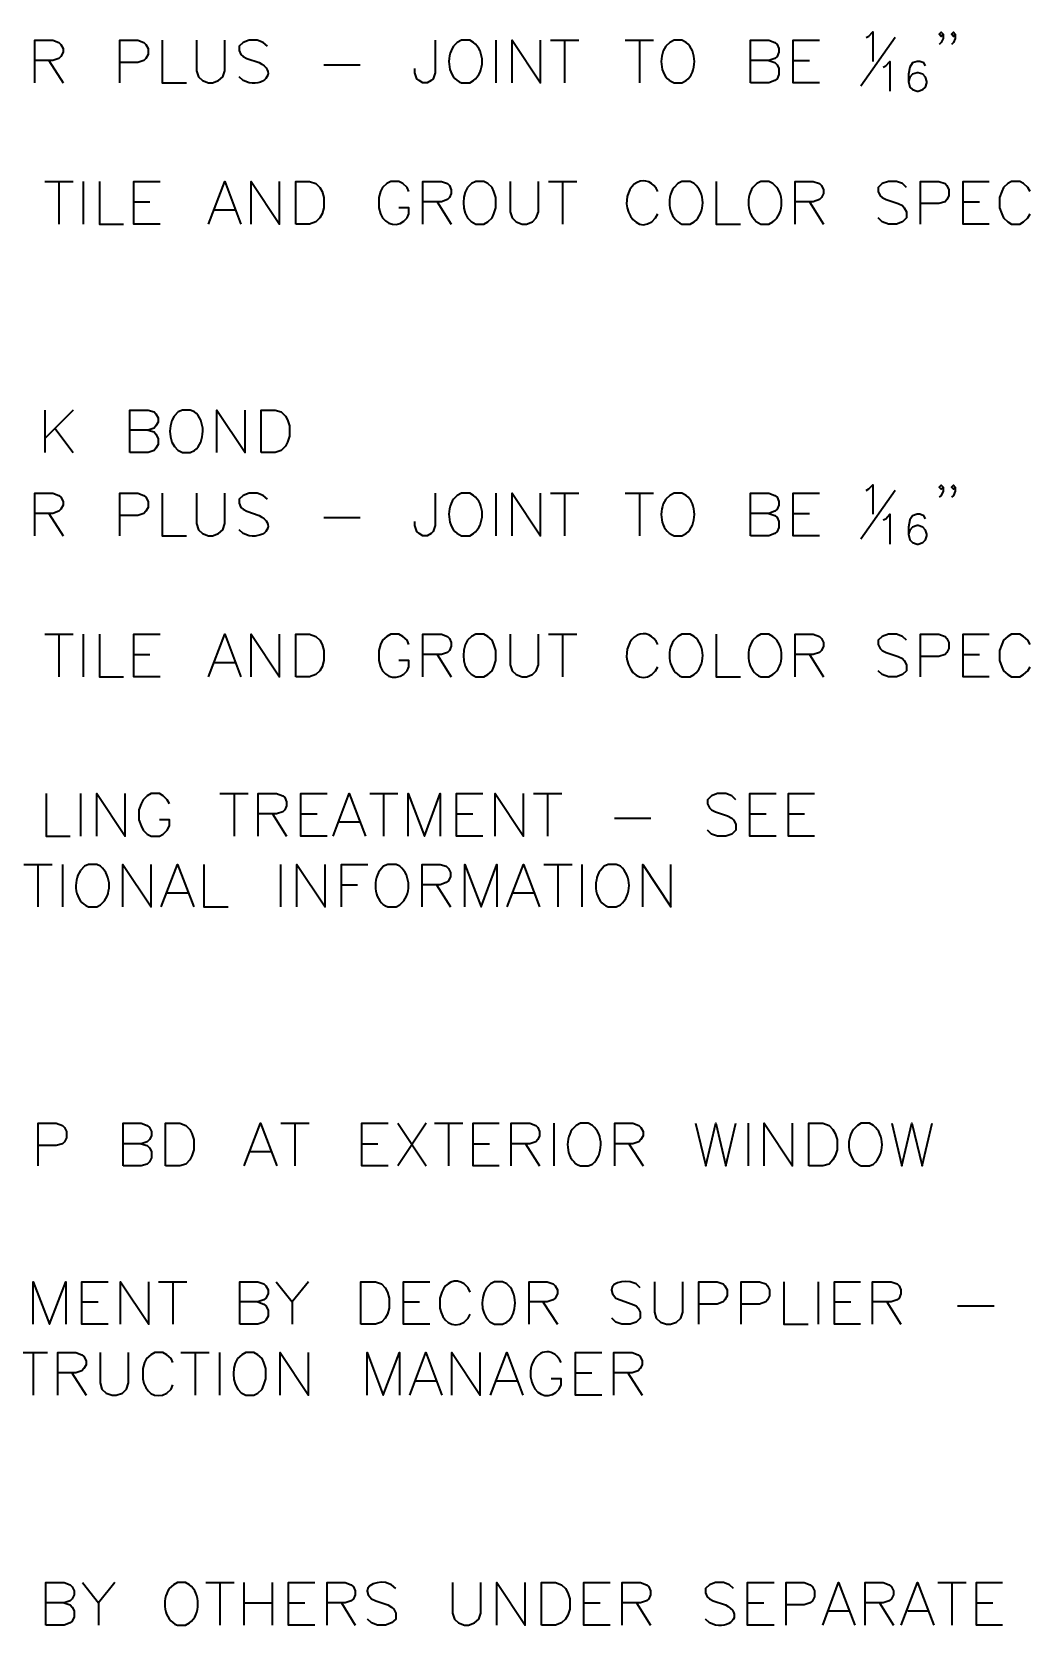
# Model space of a CAD drawing. Header units: inches. Extents: x 5 to 516, y -193 to 129.
# Drawn here: x 472.41 to 484.16, y 49.88 to 68.68 of the extents above; entities that cross this region are included whole.
import ezdxf

# ---------------------------------------------------------------- set-up
doc = ezdxf.new("R2010")
doc.units = ezdxf.units.IN
doc.header["$MEASUREMENT"] = 0
doc.layers.add('PDF9_Geometry', color=7, linetype='Continuous')

msp = doc.modelspace()

# ---------------------------------------------------------------- linework, layer by layer
at = {"layer": 'PDF9_Geometry', "lineweight": 35}
for points in [[(482.1695091, 68.0450025), (482.5739536, 68.6183358)], [(482.2317322, 68.6138953), (482.2628433, 68.6316731), (482.3117322, 68.680562), (482.3117322, 68.3338954)], [(483.1383981, 68.6538892), (483.1161759, 68.6272225), (483.0895092, 68.6538892), (483.1161759, 68.6761114), (483.1383981, 68.6538892), (483.1383981, 68.6050003), (483.1161759, 68.5561114), (483.0895092, 68.5338892)], [(483.2806202, 68.6538892), (483.258398, 68.6272225), (483.2361757, 68.6538892), (483.258398, 68.6761114), (483.2806202, 68.6538892), (483.2806202, 68.6050003), (483.258398, 68.5561114), (483.2361757, 68.5338892)], [(472.4450664, 68.0805566), (472.4450664, 68.5827788), (472.6583998, 68.5827788), (472.7295109, 68.5561121), (472.7517331, 68.5338899), (472.7783998, 68.485001), (472.7783998, 68.4405566), (472.7517331, 68.3916677), (472.7295109, 68.3694455), (472.6583998, 68.3427788), (472.4450664, 68.3427788)], [(473.4450664, 68.0805566), (473.4450664, 68.5827788), (473.6583997, 68.5827788), (473.7295108, 68.5561121), (473.751733, 68.5338899), (473.7783997, 68.485001), (473.7783997, 68.4138899), (473.751733, 68.3694455), (473.7295108, 68.3427788), (473.6583997, 68.3205566), (473.4450664, 68.3205566)], [(473.942842, 68.582781), (473.942842, 68.0805588), (474.2317308, 68.0805588)], [(474.347288, 68.582781), (474.347288, 68.222781), (474.3739547, 68.1516699), (474.4183991, 68.1072254), (474.4895102, 68.0805588), (474.5383991, 68.0805588), (474.6095102, 68.1072254), (474.6583991, 68.1516699), (474.6806213, 68.222781), (474.6806213, 68.582781)], [(475.1828434, 68.5116637), (475.1339546, 68.5561082), (475.0628435, 68.5827748), (474.9695101, 68.5827748), (474.898399, 68.5561082), (474.8495101, 68.5116637), (474.8495101, 68.4627748), (474.8717323, 68.4138859), (474.898399, 68.3916637), (474.9428435, 68.3694415), (475.0850657, 68.3205526)], [(477.1561755, 68.582781), (477.1561755, 68.2005588), (477.1339533, 68.1294477), (477.1117311, 68.1072254), (477.0628422, 68.0805588), (477.0139533, 68.0805588), (476.9695088, 68.1072254), (476.9428422, 68.1294477), (476.92062, 68.2005588), (476.92062, 68.2494477)], [(477.6095097, 68.5561143), (477.5650653, 68.582781), (477.4672875, 68.582781), (477.4183986, 68.5561143), (477.3739542, 68.5116699)], [(477.8717335, 68.582781), (477.8717335, 68.0805588)], [(478.0628414, 68.0805566), (478.0628414, 68.5827788), (478.3961747, 68.0805566), (478.3961747, 68.5827788)], [(478.5161766, 68.582781), (478.8495099, 68.582781)], [(478.6806211, 68.582781), (478.6806211, 68.0805588)], [(479.3961746, 68.582781), (479.729508, 68.582781)], [(479.5650657, 68.582781), (479.5650657, 68.0805588)], [(480.1117317, 68.5561143), (480.0628428, 68.582781), (479.9695095, 68.582781), (479.9206206, 68.5561143), (479.8717317, 68.5116699)], [(480.8717322, 68.0805566), (480.8717322, 68.5827788), (481.0850656, 68.5827788), (481.1561767, 68.5561121), (481.1828433, 68.5338899), (481.2050656, 68.485001), (481.2050656, 68.4405566), (481.1828433, 68.3916677), (481.1561767, 68.3694455), (481.0850656, 68.3427788), (480.8717322, 68.3427788)], [(481.680621, 68.0805566), (481.3739544, 68.0805566), (481.3739544, 68.5827788), (481.680621, 68.5827788)], [(472.6095087, 68.3427817), (472.7783976, 68.0805595)], [(475.8495101, 68.2938903), (476.2761767, 68.2938903)], [(481.0850648, 68.3427817), (481.1561759, 68.3205595), (481.1828426, 68.2938928), (481.2050648, 68.2494484), (481.2050648, 68.1783373), (481.1828426, 68.1294484), (481.1561759, 68.1072262), (481.0850648, 68.0805595), (480.8717315, 68.0805595)], [(481.3739544, 68.3427817), (481.5650655, 68.3427817)], [(482.431732, 68.2672247), (482.4628431, 68.280558), (482.511732, 68.3338914), (482.511732, 67.9827803)], [(482.9295098, 68.280562), (482.911732, 68.3161176), (482.8628432, 68.3338954), (482.831732, 68.3338954), (482.7783987, 68.3161176), (482.7472876, 68.2672287), (482.7295098, 68.1827843), (482.7295098, 68.0983398), (482.7472876, 68.0316732), (482.7783987, 68.000562), (482.831732, 67.9827843), (482.8450654, 67.9827843), (482.8983987, 68.000562), (482.9295098, 68.0316732), (482.9472876, 68.080562), (482.9472876, 68.0983398), (482.9295098, 68.1472287), (482.8983987, 68.1827843), (482.8450654, 68.200562), (482.831732, 68.200562), (482.7783987, 68.1827843), (482.7472876, 68.1472287), (482.7295098, 68.0983398)], [(474.9695101, 68.0805526), (474.898399, 68.1072193), (474.8495101, 68.1516637)], [(477.4672875, 68.0805588), (477.5650653, 68.0805588), (477.6095097, 68.1072254)], [(479.9695095, 68.0805588), (480.0628428, 68.0805588), (480.1117317, 68.1072254)], [(472.5650661, 66.9205541), (472.8983994, 66.9205541)], [(472.7295083, 66.9205541), (472.7295083, 66.418332)], [(473.0139548, 66.9205541), (473.0139548, 66.418332)], [(473.2050671, 66.9205541), (473.2050671, 66.418332), (473.4895116, 66.418332)], [(473.9206198, 66.4183388), (473.6095087, 66.4183388), (473.6095087, 66.920561), (473.9206198, 66.920561)], [(474.489509, 66.4183388), (474.6806201, 66.920561), (474.8717312, 66.4183388)], [(474.9917333, 66.4183388), (474.9917333, 66.920561), (475.3250667, 66.4183388), (475.3250667, 66.920561)], [(476.84951, 66.8005545), (476.8272878, 66.8494434), (476.7783989, 66.8938878), (476.72951, 66.9205545), (476.6361767, 66.9205545), (476.5872878, 66.8938878), (476.5383989, 66.8494434), (476.5161767, 66.8005545), (476.4939545, 66.7294434), (476.4939545, 66.6094434), (476.5161767, 66.5383323)], [(477.0139545, 66.4183388), (477.0139545, 66.920561), (477.2317323, 66.920561), (477.3028434, 66.8938944), (477.3250656, 66.8716721), (477.3472879, 66.8227832), (477.3472879, 66.7783388), (477.3250656, 66.7294499), (477.3028434, 66.7072277), (477.2317323, 66.680561), (477.0139545, 66.680561)], [(477.6361763, 66.418332), (477.7295096, 66.418332), (477.7783985, 66.4449986), (477.8272874, 66.4894431), (477.8495096, 66.5383319), (477.8717318, 66.6094431), (477.8717318, 66.729443), (477.8495096, 66.8005542), (477.8272874, 66.849443), (477.7783985, 66.8938875), (477.7295096, 66.9205541), (477.6361763, 66.9205541), (477.5872874, 66.8938875), (477.5383985, 66.849443)], [(478.0406201, 66.9205541), (478.0406201, 66.5605542), (478.0628423, 66.4894431), (478.1117312, 66.4449986), (478.1828423, 66.418332), (478.2317312, 66.418332), (478.3028423, 66.4449986), (478.3472867, 66.4894431), (478.3739534, 66.5605542), (478.3739534, 66.9205541)], [(478.493953, 66.9205541), (478.8272863, 66.9205541)], [(478.6583998, 66.9205541), (478.6583998, 66.418332)], [(480.2050646, 66.8938875), (480.1606202, 66.9205541), (480.0628424, 66.9205541), (480.0139535, 66.8938875), (479.9695091, 66.849443)], [(480.4672873, 66.9205541), (480.4672873, 66.418332), (480.7517318, 66.418332)], [(481.1339541, 66.8938875), (481.0850652, 66.9205541), (480.9917319, 66.9205541), (480.942843, 66.8938875), (480.8983985, 66.849443)], [(481.3961757, 66.4183388), (481.3961757, 66.920561), (481.609509, 66.920561), (481.6806201, 66.8938944), (481.7072868, 66.8716721), (481.729509, 66.8227832), (481.729509, 66.7783388), (481.7072868, 66.7294499), (481.6806201, 66.7072277), (481.609509, 66.680561), (481.3961757, 66.680561)], [(482.7072876, 66.8494459), (482.6583987, 66.8938904), (482.5872876, 66.920557), (482.4939543, 66.920557), (482.4183987, 66.8938904), (482.3739543, 66.8494459), (482.3739543, 66.800557), (482.3961765, 66.7516682), (482.4183987, 66.7294459), (482.4672876, 66.7072237), (482.6095098, 66.6583348), (482.6583987, 66.6361126), (482.6806209, 66.6094459), (482.7072876, 66.5605571), (482.7072876, 66.489446), (482.6583987, 66.4450015), (482.5872876, 66.4183348), (482.4939543, 66.4183348), (482.4183987, 66.4450015), (482.3739543, 66.489446)], [(482.8717321, 66.4183388), (482.8717321, 66.920561), (483.0850655, 66.920561), (483.160621, 66.8938944), (483.1828432, 66.8716721), (483.2050655, 66.8227832), (483.2050655, 66.7516721), (483.1828432, 66.7072277), (483.160621, 66.680561), (483.0850655, 66.6583388), (482.8717321, 66.6583388)], [(483.6806209, 66.4183388), (483.3739542, 66.4183388), (483.3739542, 66.920561), (483.6806209, 66.920561)], [(484.1606205, 66.8005545), (484.1339538, 66.8494434), (484.085065, 66.8938878), (484.0406205, 66.9205545), (483.9428427, 66.9205545), (483.8983983, 66.8938878), (483.8495094, 66.8494434), (483.8272872, 66.8005545), (483.8006205, 66.7294434), (483.8006205, 66.6094434), (483.8272872, 66.5383323), (483.8495094, 66.4894434), (483.8983983, 66.444999), (483.9428427, 66.4183323), (484.0406205, 66.4183323), (484.085065, 66.444999), (484.1339538, 66.4894434), (484.1606205, 66.5383323)], [(473.6095087, 66.6805549), (473.8006198, 66.6805549)], [(474.565066, 66.5872208), (474.8006215, 66.5872208)], [(476.8272878, 66.4894434), (476.84951, 66.5383323), (476.84951, 66.6094434), (476.72951, 66.6094434)], [(477.1828433, 66.6805549), (477.3472878, 66.4183327)], [(481.5650656, 66.6805549), (481.72951, 66.4183327)], [(483.3739542, 66.6805549), (483.5650653, 66.6805549)], [(479.7072883, 66.444999), (479.7517327, 66.4894434), (479.7783994, 66.5383323)], [(480.0628424, 66.418332), (480.1606202, 66.418332), (480.2050646, 66.4449986)], [(480.9917319, 66.418332), (481.0850652, 66.418332), (481.1339541, 66.4449986)], [(472.5650661, 64.227222), (472.5650661, 63.7294443)], [(472.8983994, 64.227222), (472.5650661, 63.8938887)], [(473.565066, 63.7294465), (473.565066, 64.2272242), (473.7783993, 64.2272242), (473.8495105, 64.205002), (473.8717327, 64.1827798), (473.8983993, 64.1338909), (473.8983993, 64.085002), (473.8717327, 64.0405576), (473.8495105, 64.0138909), (473.7783993, 63.9916687), (473.565066, 63.9916687)], [(474.3250657, 64.2049998), (474.2761768, 64.227222), (474.1828435, 64.227222), (474.1339546, 64.2049998), (474.0850657, 64.1561109)], [(474.5872873, 63.7294465), (474.5872873, 64.2272242), (474.9206206, 63.7294465), (474.9206206, 64.2272242)], [(472.6806214, 64.0138884), (472.8983992, 63.7294439)], [(473.7783997, 63.9916716), (473.8495108, 63.9694493), (473.871733, 63.9427827), (473.8983997, 63.8938938), (473.8983997, 63.8227827), (473.871733, 63.7783382), (473.8495108, 63.7516716), (473.7783997, 63.7294494), (473.5650664, 63.7294494)], [(474.1828435, 63.7294443), (474.2761768, 63.7294443), (474.3250657, 63.7516665)], [(472.4450664, 62.7472236), (472.4450664, 63.2494458), (472.6583998, 63.2494458), (472.7295109, 63.2227791), (472.7517331, 63.2005569), (472.7783998, 63.151668), (472.7783998, 63.1072236), (472.7517331, 63.0583347), (472.7295109, 63.0361124), (472.6583998, 63.0094458), (472.4450664, 63.0094458)], [(473.4450664, 62.7472236), (473.4450664, 63.2494458), (473.6583997, 63.2494458), (473.7295108, 63.2227791), (473.751733, 63.2005569), (473.7783997, 63.151668), (473.7783997, 63.0805569), (473.751733, 63.0361124), (473.7295108, 63.0094458), (473.6583997, 62.9872236), (473.4450664, 62.9872236)], [(473.942842, 63.2494479), (473.942842, 62.7472257), (474.2317308, 62.7472257)], [(474.347288, 63.2494479), (474.347288, 62.889448), (474.3739547, 62.8183369), (474.4183991, 62.7738924), (474.4895102, 62.7472257), (474.5383991, 62.7472257), (474.6095102, 62.7738924), (474.6583991, 62.8183369), (474.6806213, 62.889448), (474.6806213, 63.2494479)], [(475.1828434, 63.1783307), (475.1339546, 63.2227751), (475.0628435, 63.2494418), (474.9695101, 63.2494418), (474.898399, 63.2227751), (474.8495101, 63.1783307), (474.8495101, 63.1294418), (474.8717323, 63.0805529), (474.898399, 63.0583307), (474.9428435, 63.0361085), (475.0850657, 62.9872196)], [(477.1561755, 63.2494479), (477.1561755, 62.8672257), (477.1339533, 62.7961146), (477.1117311, 62.7738924), (477.0628422, 62.7472257), (477.0139533, 62.7472257), (476.9695088, 62.7738924), (476.9428422, 62.7961146), (476.92062, 62.8672257), (476.92062, 62.9161146)], [(477.6095097, 63.2227813), (477.5650653, 63.2494479), (477.4672875, 63.2494479), (477.4183986, 63.2227813), (477.3739542, 63.1783368)], [(477.8717335, 63.2494479), (477.8717335, 62.7472257)], [(478.0628414, 62.7472236), (478.0628414, 63.2494458), (478.3961747, 62.7472236), (478.3961747, 63.2494458)], [(478.5161766, 63.2494479), (478.8495099, 63.2494479)], [(478.6806211, 63.2494479), (478.6806211, 62.7472257)], [(479.3961746, 63.2494479), (479.729508, 63.2494479)], [(479.5650657, 63.2494479), (479.5650657, 62.7472257)], [(480.1117317, 63.2227813), (480.0628428, 63.2494479), (479.9695095, 63.2494479), (479.9206206, 63.2227813), (479.8717317, 63.1783368)], [(480.8717322, 62.7472236), (480.8717322, 63.2494458), (481.0850656, 63.2494458), (481.1561767, 63.2227791), (481.1828433, 63.2005569), (481.2050656, 63.151668), (481.2050656, 63.1072236), (481.1828433, 63.0583347), (481.1561767, 63.0361124), (481.0850656, 63.0094458), (480.8717322, 63.0094458)], [(481.680621, 62.7472236), (481.3739544, 62.7472236), (481.3739544, 63.2494458), (481.680621, 63.2494458)], [(482.1695091, 62.7116695), (482.5739536, 63.2850028)], [(482.2317322, 63.2805623), (482.2628433, 63.2983401), (482.3117322, 63.347229), (482.3117322, 63.0005623)], [(483.1383981, 63.3205562), (483.1161759, 63.2938895), (483.0895092, 63.3205562), (483.1161759, 63.3427784), (483.1383981, 63.3205562), (483.1383981, 63.2716673), (483.1161759, 63.2227784), (483.0895092, 63.2005562)], [(483.2806202, 63.3205562), (483.258398, 63.2938895), (483.2361757, 63.3205562), (483.258398, 63.3427784), (483.2806202, 63.3205562), (483.2806202, 63.2716673), (483.258398, 63.2227784), (483.2361757, 63.2005562)], [(472.6095087, 63.0094487), (472.7783976, 62.7472265)], [(481.0850648, 63.0094487), (481.1561759, 62.9872265), (481.1828426, 62.9605598), (481.2050648, 62.9161153), (481.2050648, 62.8450042), (481.1828426, 62.7961154), (481.1561759, 62.7738931), (481.0850648, 62.7472265), (480.8717315, 62.7472265)], [(481.3739544, 63.0094487), (481.5650655, 63.0094487)], [(482.431732, 62.9338917), (482.4628431, 62.947225), (482.511732, 63.0005583), (482.511732, 62.6494472)], [(482.9295098, 62.947229), (482.911732, 62.9827845), (482.8628432, 63.0005623), (482.831732, 63.0005623), (482.7783987, 62.9827845), (482.7472876, 62.9338957), (482.7295098, 62.8494512), (482.7295098, 62.7650068), (482.7472876, 62.6983401), (482.7783987, 62.667229), (482.831732, 62.6494512), (482.8450654, 62.6494512), (482.8983987, 62.667229), (482.9295098, 62.6983401), (482.9472876, 62.747229), (482.9472876, 62.7650068), (482.9295098, 62.8138957), (482.8983987, 62.8494512), (482.8450654, 62.867229), (482.831732, 62.867229), (482.7783987, 62.8494512), (482.7472876, 62.8138957), (482.7295098, 62.7650068)], [(474.9695101, 62.7472196), (474.898399, 62.7738863), (474.8495101, 62.8183307)], [(475.8495101, 62.9605573), (476.2761767, 62.9605573)], [(477.4672875, 62.7472257), (477.5650653, 62.7472257), (477.6095097, 62.7738924)], [(479.9695095, 62.7472257), (480.0628428, 62.7472257), (480.1117317, 62.7738924)], [(472.5650661, 61.5872211), (472.8983994, 61.5872211)], [(472.7295083, 61.5872211), (472.7295083, 61.0849989)], [(473.0139548, 61.5872211), (473.0139548, 61.0849989)], [(473.2050671, 61.5872211), (473.2050671, 61.0849989), (473.4895116, 61.0849989)], [(473.9206198, 61.0850058), (473.6095087, 61.0850058), (473.6095087, 61.587228), (473.9206198, 61.587228)], [(474.489509, 61.0850058), (474.6806201, 61.587228), (474.8717312, 61.0850058)], [(474.9917333, 61.0850058), (474.9917333, 61.587228), (475.3250667, 61.0850058), (475.3250667, 61.587228)], [(476.84951, 61.4672215), (476.8272878, 61.5161104), (476.7783989, 61.5605548), (476.72951, 61.5872215), (476.6361767, 61.5872215), (476.5872878, 61.5605548), (476.5383989, 61.5161104), (476.5161767, 61.4672215), (476.4939545, 61.3961104), (476.4939545, 61.2761104), (476.5161767, 61.2049993)], [(477.0139545, 61.0850058), (477.0139545, 61.587228), (477.2317323, 61.587228), (477.3028434, 61.5605613), (477.3250656, 61.5383391), (477.3472879, 61.4894502), (477.3472879, 61.4450058), (477.3250656, 61.3961169), (477.3028434, 61.3738947), (477.2317323, 61.347228), (477.0139545, 61.347228)], [(477.6361763, 61.0849989), (477.7295096, 61.0849989), (477.7783985, 61.1116656), (477.8272874, 61.15611), (477.8495096, 61.2049989), (477.8717318, 61.27611), (477.8717318, 61.39611), (477.8495096, 61.4672211), (477.8272874, 61.51611), (477.7783985, 61.5605544), (477.7295096, 61.5872211), (477.6361763, 61.5872211), (477.5872874, 61.5605544), (477.5383985, 61.51611)], [(478.0406201, 61.5872211), (478.0406201, 61.2272211), (478.0628423, 61.15611), (478.1117312, 61.1116656), (478.1828423, 61.0849989), (478.2317312, 61.0849989), (478.3028423, 61.1116656), (478.3472867, 61.15611), (478.3739534, 61.2272211), (478.3739534, 61.5872211)], [(478.493953, 61.5872211), (478.8272863, 61.5872211)], [(478.6583998, 61.5872211), (478.6583998, 61.0849989)], [(480.2050646, 61.5605544), (480.1606202, 61.5872211), (480.0628424, 61.5872211), (480.0139535, 61.5605544), (479.9695091, 61.51611)], [(480.4672873, 61.5872211), (480.4672873, 61.0849989), (480.7517318, 61.0849989)], [(481.1339541, 61.5605544), (481.0850652, 61.5872211), (480.9917319, 61.5872211), (480.942843, 61.5605544), (480.8983985, 61.51611)], [(481.3961757, 61.0850058), (481.3961757, 61.587228), (481.609509, 61.587228), (481.6806201, 61.5605613), (481.7072868, 61.5383391), (481.729509, 61.4894502), (481.729509, 61.4450058), (481.7072868, 61.3961169), (481.6806201, 61.3738947), (481.609509, 61.347228), (481.3961757, 61.347228)], [(482.7072876, 61.5161129), (482.6583987, 61.5605573), (482.5872876, 61.587224), (482.4939543, 61.587224), (482.4183987, 61.5605573), (482.3739543, 61.5161129), (482.3739543, 61.467224), (482.3961765, 61.4183351), (482.4183987, 61.3961129), (482.4672876, 61.3738907), (482.6095098, 61.3250018), (482.6583987, 61.3027796), (482.6806209, 61.2761129), (482.7072876, 61.227224), (482.7072876, 61.1561129), (482.6583987, 61.1116685), (482.5872876, 61.0850018), (482.4939543, 61.0850018), (482.4183987, 61.1116685), (482.3739543, 61.1561129)], [(482.8717321, 61.0850058), (482.8717321, 61.587228), (483.0850655, 61.587228), (483.160621, 61.5605613), (483.1828432, 61.5383391), (483.2050655, 61.4894502), (483.2050655, 61.4183391), (483.1828432, 61.3738947), (483.160621, 61.347228), (483.0850655, 61.3250058), (482.8717321, 61.3250058)], [(483.6806209, 61.0850058), (483.3739542, 61.0850058), (483.3739542, 61.587228), (483.6806209, 61.587228)], [(484.1606205, 61.4672215), (484.1339538, 61.5161104), (484.085065, 61.5605548), (484.0406205, 61.5872215), (483.9428427, 61.5872215), (483.8983983, 61.5605548), (483.8495094, 61.5161104), (483.8272872, 61.4672215), (483.8006205, 61.3961104), (483.8006205, 61.2761104), (483.8272872, 61.2049993), (483.8495094, 61.1561104), (483.8983983, 61.1116659), (483.9428427, 61.0849993), (484.0406205, 61.0849993), (484.085065, 61.1116659), (484.1339538, 61.1561104), (484.1606205, 61.2049993)], [(473.6095087, 61.3472218), (473.8006198, 61.3472218)], [(477.1828433, 61.3472218), (477.3472878, 61.0849996)], [(481.5650656, 61.3472218), (481.72951, 61.0849996)], [(483.3739542, 61.3472218), (483.5650653, 61.3472218)], [(474.565066, 61.2538878), (474.8006215, 61.2538878)], [(476.8272878, 61.1561104), (476.84951, 61.2049993), (476.84951, 61.2761104), (476.72951, 61.2761104)], [(479.7072883, 61.1116659), (479.7517327, 61.1561104), (479.7783994, 61.2049993)], [(480.0628424, 61.0849989), (480.1606202, 61.0849989), (480.2050646, 61.1116656)], [(480.9917319, 61.0849989), (481.0850652, 61.0849989), (481.1339541, 61.1116656)], [(472.5783989, 59.7116696), (472.5783989, 59.2094474), (472.8628433, 59.2094474)], [(472.9828449, 59.7116696), (472.9828449, 59.2094474)], [(473.1739528, 59.2094453), (473.1739528, 59.7116675), (473.5072861, 59.2094453), (473.5072861, 59.7116675)], [(474.0317318, 59.59167), (474.0050651, 59.6361144), (473.9561762, 59.6850033), (473.9117318, 59.71167), (473.813954, 59.71167), (473.7695096, 59.6850033), (473.7206207, 59.6361144), (473.6983984, 59.59167), (473.6717318, 59.5205589), (473.6717318, 59.4005589), (473.6983984, 59.3294478), (473.7206207, 59.2805589), (473.7695096, 59.23167), (473.813954, 59.2094478), (473.9117318, 59.2094478), (473.9561762, 59.23167), (474.0050651, 59.2805589), (474.0317318, 59.3294478), (474.0317318, 59.4005589), (473.9117318, 59.4005589)], [(474.6228437, 59.7116696), (474.956177, 59.7116696)], [(474.7917324, 59.7116696), (474.7917324, 59.2094474)], [(475.0761766, 59.2094453), (475.0761766, 59.7116675), (475.2895099, 59.7116675), (475.3650655, 59.6850008), (475.3872877, 59.6627786), (475.4095099, 59.6138897), (475.4095099, 59.5650008), (475.3872877, 59.5205564), (475.3650655, 59.4938897), (475.2895099, 59.4716675), (475.0761766, 59.4716675)], [(475.8850654, 59.2094453), (475.5783987, 59.2094453), (475.5783987, 59.7116675), (475.8850654, 59.7116675)], [(475.9561769, 59.2094453), (476.147288, 59.7116675), (476.3383991, 59.2094453)], [(476.3872863, 59.7116696), (476.7206196, 59.7116696)], [(476.5517331, 59.7116696), (476.5517331, 59.2094474)], [(476.8406192, 59.2094453), (476.8406192, 59.7116675), (477.0317303, 59.2094453), (477.218397, 59.7116675), (477.218397, 59.2094453)], [(477.7206209, 59.2094453), (477.4095098, 59.2094453), (477.4095098, 59.7116675), (477.7206209, 59.7116675)], [(477.8628428, 59.2094453), (477.8628428, 59.7116675), (478.1961761, 59.2094453), (478.1961761, 59.7116675)], [(478.316178, 59.7116696), (478.6495113, 59.7116696)], [(478.4806202, 59.7116696), (478.4806202, 59.2094474)], [(480.6983981, 59.6361126), (480.6495092, 59.6850015), (480.5783981, 59.7116682), (480.4806203, 59.7116682), (480.4095092, 59.6850015), (480.3650647, 59.6361126), (480.3650647, 59.5916682), (480.387287, 59.5427793), (480.4095092, 59.5205571), (480.4583981, 59.4938904), (480.6006203, 59.449446), (480.6495092, 59.4227793), (480.6717314, 59.4005571), (480.6983981, 59.3516682), (480.6983981, 59.2805571), (480.6495092, 59.2316682), (480.5783981, 59.209446), (480.4806203, 59.209446), (480.4095092, 59.2316682), (480.3650647, 59.2805571)], [(481.1739537, 59.2094453), (480.8628426, 59.2094453), (480.8628426, 59.7116675), (481.1739537, 59.7116675)], [(481.6228433, 59.2094453), (481.3161767, 59.2094453), (481.3161767, 59.7116675), (481.6228433, 59.7116675)], [(475.2450654, 59.4716704), (475.4095098, 59.2094482)], [(475.5783987, 59.4716704), (475.7695098, 59.4716704)], [(477.4095098, 59.4716704), (477.6006209, 59.4716704)], [(479.2672865, 59.4227789), (479.6983976, 59.4227789)], [(480.8628426, 59.4716704), (481.0539537, 59.4716704)], [(481.3161767, 59.4716704), (481.5072878, 59.4716704)], [(476.0317317, 59.3783363), (476.2672872, 59.3783363)], [(472.3161783, 58.876112), (472.6495116, 58.876112)], [(472.4806206, 58.876112), (472.4806206, 58.3783342)], [(472.7695112, 58.876112), (472.7695112, 58.3783342)], [(473.2183989, 58.8538897), (473.1739545, 58.876112), (473.0761767, 58.876112), (473.0317323, 58.8538897), (472.9828434, 58.8050008)], [(473.4806205, 58.3783364), (473.4806205, 58.8761141), (473.8139538, 58.3783364), (473.8139538, 58.8761141)], [(473.9339534, 58.3783364), (474.1250645, 58.8761141), (474.3161756, 58.3783364)], [(474.4361778, 58.876112), (474.4361778, 58.3783342), (474.7206222, 58.3783342)], [(475.3383994, 58.876112), (475.3383994, 58.3783342)], [(475.5295095, 58.3783364), (475.5295095, 58.8761141), (475.8628429, 58.3783364), (475.8628429, 58.8761141)], [(476.053953, 58.3783364), (476.053953, 58.8761141), (476.3650641, 58.8761141)], [(476.7428422, 58.8538897), (476.6983977, 58.876112), (476.60062, 58.876112), (476.5517311, 58.8538897), (476.5072866, 58.8050008)], [(477.005066, 58.3783364), (477.005066, 58.8761141), (477.2183993, 58.8761141), (477.2895104, 58.8538919), (477.3161771, 58.8272252), (477.3383993, 58.7827808), (477.3383993, 58.7338919), (477.3161771, 58.685003), (477.2895104, 58.6627808), (477.2183993, 58.6361141), (477.005066, 58.6361141)], [(477.5072859, 58.3783364), (477.5072859, 58.8761141), (477.698397, 58.3783364), (477.8850636, 58.8761141), (477.8850636, 58.3783364)], [(478.005066, 58.3783364), (478.1961771, 58.8761141), (478.3872882, 58.3783364)], [(478.4361776, 58.876112), (478.7695109, 58.876112)], [(478.6006199, 58.876112), (478.6006199, 58.3783342)], [(478.8850663, 58.876112), (478.8850663, 58.3783342)], [(479.3383982, 58.8538897), (479.2895093, 58.876112), (479.196176, 58.876112), (479.1472871, 58.8538897), (479.1028427, 58.8050008)], [(479.6006198, 58.3783364), (479.6006198, 58.8761141), (479.9339531, 58.3783364), (479.9339531, 58.8761141)], [(474.0050662, 58.5427786), (474.2450662, 58.5427786)], [(476.053953, 58.6361127), (476.2450641, 58.6361127)], [(477.1739525, 58.6361127), (477.338397, 58.3783349)], [(478.0761764, 58.5427786), (478.3161764, 58.5427786)], [(473.0761767, 58.3783342), (473.1739545, 58.3783342), (473.2183989, 58.4005564)], [(476.60062, 58.3783342), (476.6983977, 58.3783342), (476.7428422, 58.4005564)], [(479.196176, 58.3783342), (479.2895093, 58.3783342), (479.3383982, 58.4005564)], [(472.4850648, 55.3250054), (472.4850648, 55.8272276), (472.6983981, 55.8272276), (472.7695092, 55.8005609), (472.7961759, 55.7783387), (472.8183981, 55.7294498), (472.8183981, 55.6583387), (472.7961759, 55.6094498), (472.7695092, 55.5872276), (472.6983981, 55.5650054), (472.4850648, 55.5650054)], [(473.4850648, 55.3250054), (473.4850648, 55.8272276), (473.6983981, 55.8272276), (473.7695092, 55.8005609), (473.7961759, 55.7783387), (473.8183981, 55.7294498), (473.8183981, 55.6805609), (473.7961759, 55.6361165), (473.7695092, 55.6094498), (473.6983981, 55.5872276), (473.4850648, 55.5872276)], [(474.9117321, 55.3250054), (475.1028432, 55.8272276), (475.2939543, 55.3250054)], [(475.3428437, 55.8272207), (475.676177, 55.8272207)], [(475.507286, 55.8272207), (475.507286, 55.3249985)], [(476.6050656, 55.3250054), (476.2939545, 55.3250054), (476.2939545, 55.8272276), (476.6050656, 55.8272276)], [(476.7206196, 55.8272207), (477.0539529, 55.3249985)], [(477.0539529, 55.8272207), (476.7206196, 55.3249985)], [(477.1517312, 55.8272207), (477.4850645, 55.8272207)], [(477.316178, 55.8272207), (477.316178, 55.3249985)], [(477.9117308, 55.3250054), (477.6050642, 55.3250054), (477.6050642, 55.8272276), (477.9117308, 55.8272276)], [(478.0539529, 55.3250054), (478.0539529, 55.8272276), (478.2717306, 55.8272276), (478.3428417, 55.8005609), (478.365064, 55.7783387), (478.3872862, 55.7294498), (478.3872862, 55.6805609), (478.365064, 55.6361165), (478.3428417, 55.6094498), (478.2717306, 55.5872276), (478.0539529, 55.5872276)], [(478.5561772, 55.8272207), (478.5561772, 55.3249985)], [(479.0095092, 55.800554), (478.9606203, 55.8272207), (478.867287, 55.8272207), (478.8183981, 55.800554), (478.7695092, 55.7561096)], [(479.2717308, 55.3250054), (479.2717308, 55.8272276), (479.4850641, 55.8272276), (479.5561752, 55.8005609), (479.5783974, 55.7783387), (479.6050641, 55.7294498), (479.6050641, 55.6805609), (479.5783974, 55.6361165), (479.5561752, 55.6094498), (479.4850641, 55.5872276), (479.2717308, 55.5872276)], [(480.2228427, 55.8272207), (480.3428427, 55.3249985), (480.4628427, 55.8272207), (480.5783982, 55.3249985), (480.6983982, 55.8272207)], [(480.8406201, 55.8272207), (480.8406201, 55.3249985)], [(481.0317314, 55.3250054), (481.0317314, 55.8272276), (481.3650647, 55.3250054), (481.3650647, 55.8272276)], [(482.3161756, 55.800554), (482.2717312, 55.8272207), (482.1739534, 55.8272207), (482.129509, 55.800554), (482.0806201, 55.7561096)], [(482.5339534, 55.8272207), (482.649509, 55.3249985), (482.769509, 55.8272207), (482.889509, 55.3249985), (483.009509, 55.8272207)], [(473.6983984, 55.5872214), (473.7695096, 55.5649992), (473.7961762, 55.5383325), (473.8183984, 55.4938881), (473.8183984, 55.422777), (473.7961762, 55.3738881), (473.7695096, 55.3472214), (473.6983984, 55.3249992), (473.4850651, 55.3249992)], [(474.9828448, 55.4938874), (475.2228448, 55.4938874)], [(476.2939545, 55.5872214), (476.4850656, 55.5872214)], [(477.6050642, 55.5872214), (477.7961753, 55.5872214)], [(478.2228439, 55.5872214), (478.3872883, 55.3249992)], [(479.4361775, 55.5872214), (479.6050664, 55.3249992)], [(478.867287, 55.3249985), (478.9606203, 55.3249985), (479.0095092, 55.3472207)], [(482.1739534, 55.3249985), (482.2717312, 55.3249985), (482.3161756, 55.3472207)], [(472.4272894, 53.4627822), (472.4272894, 53.9605599), (472.6184005, 53.4627822), (472.8095116, 53.9605599), (472.8095116, 53.4627822)], [(473.3072886, 53.4627822), (473.000622, 53.4627822), (473.000622, 53.9605599), (473.3072886, 53.9605599)], [(473.4539549, 53.4627822), (473.4539549, 53.9605599), (473.7872882, 53.4627822), (473.7872882, 53.9605599)], [(473.9028436, 53.9605578), (474.2361769, 53.9605578)], [(474.0717324, 53.9605578), (474.0717324, 53.46278)], [(474.8583987, 53.4627822), (474.8583987, 53.9605599), (475.071732, 53.9605599), (475.1428431, 53.9383377), (475.1650653, 53.911671), (475.191732, 53.8672266), (475.191732, 53.8183377), (475.1650653, 53.7694488), (475.1428431, 53.7472266), (475.071732, 53.7250044), (474.8583987, 53.7250044)], [(475.2850638, 53.9605578), (475.4761749, 53.7250022), (475.4761749, 53.46278)], [(475.6672885, 53.9605578), (475.4761774, 53.7250022)], [(477.0939547, 53.4627822), (476.7872881, 53.4627822), (476.7872881, 53.9605599), (477.0939547, 53.9605599)], [(478.0006207, 53.9383355), (477.9517318, 53.9605578), (477.8583985, 53.9605578), (477.8095096, 53.9383355), (477.7606207, 53.8894466)], [(478.2628423, 53.4627822), (478.2628423, 53.9605599), (478.4761756, 53.9605599), (478.5472867, 53.9383377), (478.5695089, 53.911671), (478.5961756, 53.8672266), (478.5961756, 53.8183377), (478.5695089, 53.7694488), (478.5472867, 53.7472266), (478.4761756, 53.7250044), (478.2628423, 53.7250044)], [(479.56951, 53.8894495), (479.5250655, 53.9383384), (479.4539544, 53.9605606)], [(479.7383987, 53.9605578), (479.7383987, 53.6050022), (479.760621, 53.5338911), (479.8095099, 53.4850022), (479.880621, 53.46278), (479.9295098, 53.46278), (480.000621, 53.4850022), (480.0495098, 53.5338911), (480.0717321, 53.6050022), (480.0717321, 53.9605578)], [(480.2628433, 53.4627822), (480.2628433, 53.9605599), (480.4761766, 53.9605599), (480.5472877, 53.9383377), (480.5695099, 53.911671), (480.5961766, 53.8672266), (480.5961766, 53.7961155), (480.5695099, 53.7472266), (480.5472877, 53.7250044), (480.4761766, 53.6983377), (480.2628433, 53.6983377)], [(480.7606211, 53.4627822), (480.7606211, 53.9605599), (480.9739545, 53.9605599), (481.04951, 53.9383377), (481.0717322, 53.911671), (481.0939545, 53.8672266), (481.0939545, 53.7961155), (481.0717322, 53.7472266), (481.04951, 53.7250044), (480.9739545, 53.6983377), (480.7606211, 53.6983377)], [(481.2628432, 53.9605578), (481.2628432, 53.46278), (481.5472877, 53.46278)], [(481.667287, 53.9605578), (481.667287, 53.46278)], [(482.1650649, 53.4627822), (481.8583983, 53.4627822), (481.8583983, 53.9605599), (482.1650649, 53.9605599)], [(482.307287, 53.4627822), (482.307287, 53.9605599), (482.5250647, 53.9605599), (482.5961758, 53.9383377), (482.618398, 53.911671), (482.6406203, 53.8672266), (482.6406203, 53.8183377), (482.618398, 53.7694488), (482.5961758, 53.7472266), (482.5250647, 53.7250044), (482.307287, 53.7250044)], [(477.2361768, 53.8405581), (477.2139545, 53.769447), (477.2139545, 53.649447)], [(477.5695101, 53.8405581), (477.5472878, 53.889447), (477.498399, 53.9383359)], [(479.2850655, 53.7694495), (479.3339544, 53.7472273), (479.4761766, 53.6983384), (479.5250655, 53.6761162), (479.5472877, 53.6494496), (479.56951, 53.6050051), (479.56951, 53.533894), (479.5250655, 53.4850051), (479.4539544, 53.4627829), (479.3561766, 53.4627829), (479.2850655, 53.4850051), (479.2361766, 53.533894)], [(473.000622, 53.7250073), (473.1917331, 53.7250073)], [(475.0717323, 53.7250073), (475.1428434, 53.6983406), (475.1650657, 53.6761184), (475.1917323, 53.6272295), (475.1917323, 53.5561184), (475.1650657, 53.5072295), (475.1428434, 53.4850073), (475.0717323, 53.4627851), (474.858399, 53.4627851)], [(476.7872881, 53.7250073), (476.9739547, 53.7250073)], [(477.498399, 53.4850026), (477.5472878, 53.5338915), (477.5695101, 53.5783359)], [(478.4272891, 53.7250073), (478.5961779, 53.4627851)], [(481.8583983, 53.7250073), (482.0495094, 53.7250073)], [(482.4761757, 53.7250073), (482.6406202, 53.4627851)], [(483.3072869, 53.6761159), (483.738398, 53.6761159)], [(477.8583985, 53.46278), (477.9517318, 53.46278), (478.0006207, 53.4850022)], [(472.2628426, 53.1294489), (472.5961759, 53.1294489)], [(472.4272894, 53.1294489), (472.4272894, 52.6272267)], [(472.7161756, 52.6272245), (472.7161756, 53.1294467), (472.9295089, 53.1294467), (473.00062, 53.10278), (473.0228422, 53.0805578), (473.0495089, 53.0316689), (473.0495089, 52.98278), (473.0228422, 52.9383356), (473.00062, 52.9116689), (472.9295089, 52.8894467), (472.7161756, 52.8894467)], [(473.2139557, 53.1294489), (473.2139557, 52.7694489), (473.2361779, 52.6983378), (473.2850668, 52.6494489), (473.3561779, 52.6272267), (473.4050668, 52.6272267), (473.4761779, 52.6494489), (473.5250668, 52.6983378), (473.547289, 52.7694489), (473.547289, 53.1294489)], [(474.0717324, 53.0094492), (474.0495102, 53.0583381), (474.0006213, 53.1027826), (473.9517324, 53.1294492), (473.8583991, 53.1294492), (473.8095102, 53.1027826), (473.7606213, 53.0583381), (473.7383991, 53.0094492), (473.7161769, 52.9383381), (473.7161769, 52.8183381)], [(474.1650642, 53.1294489), (474.4983975, 53.1294489)], [(474.3339552, 53.1294489), (474.3339552, 52.6272267)], [(474.6183971, 53.1294489), (474.6183971, 52.6272267)], [(474.9295091, 52.6272267), (475.0228425, 52.6272267), (475.0717313, 52.6494489), (475.1206202, 52.6983378), (475.1428425, 52.7472267), (475.1650647, 52.8183378), (475.1650647, 52.9383378), (475.1428425, 53.0094489), (475.1206202, 53.0583377), (475.0717313, 53.1027822), (475.0228425, 53.1294489), (474.9295091, 53.1294489), (474.8806202, 53.1027822), (474.8317314, 53.0583377)], [(475.3339552, 52.6272245), (475.3339552, 53.1294467), (475.6672885, 52.6272245), (475.6672885, 53.1294467)], [(476.3561764, 52.6272245), (476.3561764, 53.1294467), (476.5472875, 52.6272245), (476.7383986, 53.1294467), (476.7383986, 52.6272245)], [(476.8583985, 52.6272245), (477.0495096, 53.1294467), (477.2361763, 52.6272245)], [(477.3561764, 52.6272245), (477.3561764, 53.1294467), (477.6895097, 52.6272245), (477.6895097, 53.1294467)], [(477.8095093, 52.6272245), (478.0006204, 53.1294467), (478.1917315, 52.6272245)], [(479.1206204, 52.6272245), (478.8095093, 52.6272245), (478.8095093, 53.1294467), (479.1206204, 53.1294467)], [(479.2628422, 52.6272245), (479.2628422, 53.1294467), (479.4761755, 53.1294467), (479.5472867, 53.10278), (479.5695089, 53.0805578), (479.5961755, 53.0316689), (479.5961755, 52.98278), (479.5695089, 52.9383356), (479.5472867, 52.9116689), (479.4761755, 52.8894467), (479.2628422, 52.8894467)], [(472.8806223, 52.8894496), (473.0495112, 52.6272274)], [(478.8095093, 52.8894496), (479.0006204, 52.8894496)], [(479.427289, 52.8894496), (479.5961779, 52.6272274)], [(474.0006213, 52.6494492), (474.0495102, 52.6983381), (474.0717324, 52.747227)], [(476.929509, 52.7961155), (477.1650646, 52.7961155)], [(477.8806221, 52.7961155), (478.1206221, 52.7961155)], [(478.6183983, 52.6983381), (478.6406205, 52.747227), (478.6406205, 52.8183381), (478.5250649, 52.8183381)], [(472.5739546, 49.9161153), (472.5739546, 50.4183375), (472.7917324, 50.4183375), (472.8628435, 50.3916709), (472.8850657, 50.3694486), (472.9072879, 50.3205598), (472.9072879, 50.2761153), (472.8850657, 50.2272264), (472.8628435, 50.2050042), (472.7917324, 50.1783375), (472.5739546, 50.1783375)], [(473.0050662, 50.4183397), (473.1961773, 50.1783397), (473.1961773, 49.9161175)], [(473.3872864, 50.4183397), (473.1961753, 50.1783397)], [(474.267288, 50.391673), (474.2183991, 50.4183397), (474.1250658, 50.4183397), (474.0761769, 50.391673), (474.027288, 50.3472286)], [(474.4583991, 50.4183397), (474.7917324, 50.4183397)], [(474.6228437, 50.4183397), (474.6228437, 49.9161175)], [(474.9072878, 50.4183397), (474.9072878, 49.9161175)], [(475.2406211, 50.4183397), (475.2406211, 49.9161175)], [(475.7428446, 49.9161153), (475.4317335, 49.9161153), (475.4317335, 50.4183375), (475.7428446, 50.4183375)], [(475.8850664, 49.9161153), (475.8850664, 50.4183375), (476.0983998, 50.4183375), (476.1695109, 50.3916709), (476.1961775, 50.3694486), (476.2183998, 50.3205598), (476.2183998, 50.2761153), (476.1961775, 50.2272264), (476.1695109, 50.2050042), (476.0983998, 50.1783375), (475.8850664, 50.1783375)], [(476.693954, 50.3472224), (476.6450651, 50.3916669), (476.573954, 50.4183336)], [(477.3606206, 50.4183397), (477.3606206, 50.0583397), (477.3872873, 49.9872286), (477.4317318, 49.9427842), (477.5028429, 49.9161175), (477.5517318, 49.9161175), (477.6228429, 49.9427842), (477.6717317, 49.9872286), (477.693954, 50.0583397), (477.693954, 50.4183397)], [(477.8850663, 49.9161153), (477.8850663, 50.4183375), (478.2183996, 49.9161153), (478.2183996, 50.4183375)], [(479.2183987, 49.9161153), (478.9072876, 49.9161153), (478.9072876, 50.4183375), (479.2183987, 50.4183375)], [(479.3606205, 49.9161153), (479.3606205, 50.4183375), (479.5739539, 50.4183375), (479.645065, 50.3916709), (479.6717316, 50.3694486), (479.6939539, 50.3205598), (479.6939539, 50.2761153), (479.6717316, 50.2272264), (479.645065, 50.2050042), (479.5739539, 50.1783375), (479.3606205, 50.1783375)], [(480.6717314, 50.3472224), (480.6228425, 50.3916669), (480.5517314, 50.4183336), (480.458398, 50.4183336), (480.3872869, 50.3916669), (480.338398, 50.3472224), (480.338398, 50.2983336), (480.3606203, 50.2494447), (480.3872869, 50.2272225), (480.4317314, 50.2050002), (480.5739536, 50.1561113)], [(481.147287, 49.9161153), (480.8361759, 49.9161153), (480.8361759, 50.4183375), (481.147287, 50.4183375)], [(481.28951, 49.9161153), (481.28951, 50.4183375), (481.5028433, 50.4183375), (481.5739544, 50.3916709), (481.600621, 50.3694486), (481.6228433, 50.3205598), (481.6228433, 50.2494487), (481.600621, 50.2050042), (481.5739544, 50.1783375), (481.5028433, 50.1561153), (481.28951, 50.1561153)], [(481.7206205, 49.9161153), (481.9072871, 50.4183375), (482.0983982, 49.9161153)], [(482.2183983, 49.9161153), (482.2183983, 50.4183375), (482.4317316, 50.4183375), (482.5028427, 50.3916709), (482.5295094, 50.3694486), (482.5517316, 50.3205598), (482.5517316, 50.2761153), (482.5295094, 50.2272264), (482.5028427, 50.2050042), (482.4317316, 50.1783375), (482.2183983, 50.1783375)], [(482.6450645, 49.9161153), (482.8361756, 50.4183375), (483.0272867, 49.9161153)], [(483.0761762, 50.4183397), (483.4095095, 50.4183397)], [(483.2406207, 50.4183397), (483.2406207, 49.9161175)], [(483.8361758, 49.9161153), (483.5295091, 49.9161153), (483.5295091, 50.4183375), (483.8361758, 50.4183375)], [(476.4095096, 50.2272225), (476.4583985, 50.2050002), (476.6006207, 50.1561113), (476.6450651, 50.1294447), (476.6717318, 50.1072225), (476.693954, 50.0583336), (476.693954, 49.9872225), (476.6450651, 49.942778), (476.573954, 49.9161114), (476.4806207, 49.9161114), (476.4095096, 49.942778), (476.3606207, 49.9872225)], [(472.7917326, 50.1783314), (472.8628437, 50.1561092), (472.8850659, 50.1294425), (472.9072881, 50.0849981), (472.9072881, 50.013887), (472.8850659, 49.9649981), (472.8628437, 49.9427759), (472.7917326, 49.9161092), (472.5739548, 49.9161092)], [(474.9072878, 50.1783314), (475.2406211, 50.1783314)], [(475.4317335, 50.1783314), (475.6228446, 50.1783314)], [(476.053953, 50.1783314), (476.2183974, 49.9161092)], [(478.9072876, 50.1783314), (479.0983987, 50.1783314)], [(479.5295093, 50.1783314), (479.6939538, 49.9161092)], [(480.8361759, 50.1783314), (481.027287, 50.1783314)], [(481.7917321, 50.0850064), (482.0272876, 50.0850064)], [(482.3872871, 50.1783314), (482.5517315, 49.9161092)], [(482.7206204, 50.0850064), (482.9561759, 50.0850064)], [(483.5295091, 50.1783314), (483.7206202, 50.1783314)], [(474.1250658, 49.9161175), (474.2183991, 49.9161175), (474.267288, 49.9427842)], [(480.458398, 49.9161114), (480.3872869, 49.942778), (480.338398, 49.9872225)]]:
    msp.add_lwpolyline(points, dxfattribs=at)
for points in [[(475.5161768, 66.4183388), (475.5161768, 66.920561), (475.6806212, 66.920561), (475.7517323, 66.8938944), (475.8006212, 66.8494499), (475.8272879, 66.800561), (475.8495101, 66.7294499), (475.8495101, 66.6094499), (475.8272879, 66.5383388), (475.8006212, 66.4894499), (475.7517323, 66.4450055), (475.6806212, 66.4183388)], [(475.111733, 63.7294465), (475.111733, 64.2272242), (475.2761774, 64.2272242), (475.3472885, 64.205002), (475.3961774, 64.1561131), (475.4183996, 64.1116687), (475.4450663, 64.0405576), (475.4450663, 63.9205576), (475.4183996, 63.8494465), (475.3961774, 63.8005576), (475.3472885, 63.7516687), (475.2761774, 63.7294465)], [(475.5161768, 61.0850058), (475.5161768, 61.587228), (475.6806212, 61.587228), (475.7517323, 61.5605613), (475.8006212, 61.5161169), (475.8272879, 61.467228), (475.8495101, 61.3961169), (475.8495101, 61.2761169), (475.8272879, 61.2050058), (475.8006212, 61.1561169), (475.7517323, 61.1116724), (475.6806212, 61.0850058)], [(473.9828449, 55.3250054), (473.9828449, 55.8272276), (474.1517337, 55.8272276), (474.2228449, 55.8005609), (474.2717337, 55.7561165), (474.293956, 55.7072276), (474.3161782, 55.6361165), (474.3161782, 55.5161165), (474.293956, 55.4450054), (474.2717337, 55.3961165), (474.2228449, 55.3472276), (474.1517337, 55.3250054)], [(481.5561759, 55.3250054), (481.5561759, 55.8272276), (481.7206204, 55.8272276), (481.7961759, 55.8005609), (481.8406204, 55.7561165), (481.867287, 55.7072276), (481.8895092, 55.6361165), (481.8895092, 55.5161165), (481.867287, 55.4450054), (481.8406204, 55.3961165), (481.7961759, 55.3472276), (481.7206204, 55.3250054)], [(476.2850637, 53.4627822), (476.2850637, 53.9605599), (476.4539526, 53.9605599), (476.5250637, 53.9383377), (476.5695081, 53.8894488), (476.5961748, 53.8405599), (476.618397, 53.7694488), (476.618397, 53.6494488), (476.5961748, 53.5783377), (476.5695081, 53.5338933), (476.5250637, 53.4850044), (476.4539526, 53.4627822)], [(478.4095098, 49.9161153), (478.4095098, 50.4183375), (478.5739542, 50.4183375), (478.6450653, 50.3916709), (478.6939542, 50.3472264), (478.7206208, 50.2983375), (478.7428431, 50.2272264), (478.7428431, 50.1072264), (478.7206208, 50.0361153), (478.6939542, 49.9872264), (478.6450653, 49.942782), (478.5739542, 49.9161153)]]:
    msp.add_lwpolyline(points, close=True, dxfattribs=at)
for centre, major_axis, ratio, start_param, end_param in [((479.6066913, 66.6787321), (0.0089396, 0.2484673), 0.784547052, 5.2529280227, 8.1647557491), ((479.6066913, 61.345399), (0.0089391, 0.2484543), 0.7845470521, 5.2529280787, 8.1647556709), ((478.4734942, 52.8793664), (-0.0006999, 0.2573857), 0.7531074753, 5.2401397585, 8.3910170624)]:
    msp.add_ellipse(centre, major_axis=major_axis, ratio=ratio, start_param=start_param, end_param=end_param, dxfattribs=at)
for points in [[(477.3739542, 68.5116699), (477.2809171, 68.3816699), (477.306769, 68.1414477), (477.4672875, 68.0805588)], [(477.6095097, 68.1072254), (477.7459541, 68.2074477), (477.7459541, 68.4558921), (477.6095097, 68.5561143)], [(479.8717317, 68.5116699), (479.7821021, 68.3744106), (479.8026206, 68.1465588), (479.9695095, 68.0805588)], [(480.1117317, 68.1072254), (480.2428428, 68.2058921), (480.2428428, 68.4574477), (480.1117317, 68.5561143)], [(475.0850657, 68.3205526), (475.2890657, 68.2184786), (475.1686212, 68.0473675), (474.9695101, 68.0805526)], [(477.5383985, 66.849443), (477.4574355, 66.7158134), (477.46988, 66.478406), (477.6361763, 66.418332)], [(479.9695091, 66.849443), (479.876472, 66.719443), (479.9023239, 66.4792208), (480.0628424, 66.418332)], [(480.2050646, 66.4449986), (480.3415091, 66.5452208), (480.3415091, 66.7936653), (480.2050646, 66.8938875)], [(480.8983985, 66.849443), (480.8053615, 66.719443), (480.8312134, 66.4792208), (480.9917319, 66.418332)], [(481.1339541, 66.4449986), (481.2703985, 66.5452208), (481.2703985, 66.7936653), (481.1339541, 66.8938875)], [(479.4183994, 66.6094434), (479.4461772, 66.4709249), (479.5722512, 66.3487768), (479.7072883, 66.444999)], [(476.5161767, 66.5383323), (476.5661767, 66.3978879), (476.7312878, 66.3657397), (476.8272878, 66.4894434)], [(474.0850657, 64.1561109), (473.999288, 64.0328517), (474.0255842, 63.7717406), (474.1828435, 63.7294443)], [(474.3250657, 63.7516665), (474.4536583, 63.8455924), (474.4572879, 64.1115183), (474.3250657, 64.2049998)], [(477.3739542, 63.1783368), (477.2809171, 63.0483368), (477.306769, 62.8081146), (477.4672875, 62.7472257)], [(477.6095097, 62.7738924), (477.7459541, 62.8741146), (477.7459541, 63.1225591), (477.6095097, 63.2227813)], [(479.8717317, 63.1783368), (479.7821021, 63.0410776), (479.8026206, 62.8132257), (479.9695095, 62.7472257)], [(480.1117317, 62.7738924), (480.2428428, 62.8725591), (480.2428428, 63.1241146), (480.1117317, 63.2227813)], [(475.0850657, 62.9872196), (475.2890657, 62.8851455), (475.1686212, 62.7140344), (474.9695101, 62.7472196)], [(477.5383985, 61.51611), (477.4574355, 61.3824804), (477.46988, 61.1451471), (477.6361763, 61.0849989)], [(479.9695091, 61.51611), (479.876472, 61.3860359), (479.9023239, 61.1458878), (480.0628424, 61.0849989)], [(480.2050646, 61.1116656), (480.3415091, 61.2118878), (480.3415091, 61.4603322), (480.2050646, 61.5605544)], [(480.8983985, 61.51611), (480.8053615, 61.38611), (480.8312134, 61.1458878), (480.9917319, 61.0849989)], [(481.1339541, 61.1116656), (481.2703985, 61.2118878), (481.2703985, 61.4603322), (481.1339541, 61.5605544)], [(476.5161767, 61.2049993), (476.5662508, 61.0645548), (476.7312878, 61.0324067), (476.8272878, 61.1561104)], [(479.4183994, 61.2761104), (479.4461772, 61.1375919), (479.5722512, 61.0153696), (479.7072883, 61.1116659)], [(473.2183989, 58.4005564), (473.3578063, 58.5110009), (473.3518804, 58.7449268), (473.2183989, 58.8538897)], [(476.7428422, 58.4005564), (476.8822496, 58.5110009), (476.8763237, 58.7449268), (476.7428422, 58.8538897)], [(479.3383982, 58.4005564), (479.4778056, 58.5110009), (479.4718797, 58.7450008), (479.3383982, 58.8538897)], [(472.9828434, 58.8050008), (472.8898804, 58.6736675), (472.9147693, 58.4384823), (473.0761767, 58.3783342)], [(476.5072866, 58.8050008), (476.4128422, 58.677149), (476.4435089, 58.4282601), (476.60062, 58.3783342)], [(479.1028427, 58.8050008), (479.0083982, 58.677149), (479.0390649, 58.4282601), (479.196176, 58.3783342)], [(478.7695092, 55.7561096), (478.6806203, 55.6218874), (478.7001759, 55.3860355), (478.867287, 55.3249985)], [(479.0095092, 55.3472207), (479.1387684, 55.4547763), (479.1425462, 55.6981837), (479.0095092, 55.800554)], [(482.0806201, 55.7561096), (481.9883238, 55.6298874), (482.0131386, 55.3832948), (482.1739534, 55.3249985)], [(482.3161756, 55.3472207), (482.4496571, 55.45448), (482.4553608, 55.6962577), (482.3161756, 55.800554)], [(477.498399, 53.9383359), (477.393436, 54.0067803), (477.2791397, 53.9528544), (477.2361768, 53.8405581)], [(479.4539544, 53.9605606), (479.3254359, 53.9806347), (479.1401026, 53.9162644), (479.2850655, 53.7694495)], [(477.7606207, 53.8894466), (477.6805466, 53.7611504), (477.6914355, 53.5155948), (477.8583985, 53.46278)], [(478.0006207, 53.4850022), (478.1328429, 53.5784837), (478.1292133, 53.8444096), (478.0006207, 53.9383355)], [(477.2139545, 53.649447), (477.2384731, 53.5125581), (477.3582508, 53.3972989), (477.498399, 53.4850026)], [(474.8317314, 53.0583377), (474.7484721, 52.9288563), (474.7692869, 52.6726341), (474.9295091, 52.6272267)], [(473.7161769, 52.8183381), (473.7414361, 52.6695974), (473.8540287, 52.5675974), (474.0006213, 52.6494492)], [(478.3072872, 52.747227), (478.3638057, 52.6066344), (478.5242501, 52.5698196), (478.6183983, 52.6983381)], [(474.267288, 49.9427842), (474.3983991, 50.0413768), (474.3983991, 50.2930805), (474.267288, 50.391673)], [(476.573954, 50.4183336), (476.4518059, 50.439815), (476.2629911, 50.3621854), (476.4095096, 50.2272225)], [(474.027288, 50.3472286), (473.9376584, 50.2099693), (473.958251, 49.9821175), (474.1250658, 49.9161175)], [(480.5739536, 50.1561113), (480.7779536, 50.0540373), (480.6575091, 49.8829262), (480.458398, 49.9161114)]]:
    msp.add_open_spline(points, degree=3, dxfattribs=at)

doc.saveas('drawing.dxf')
